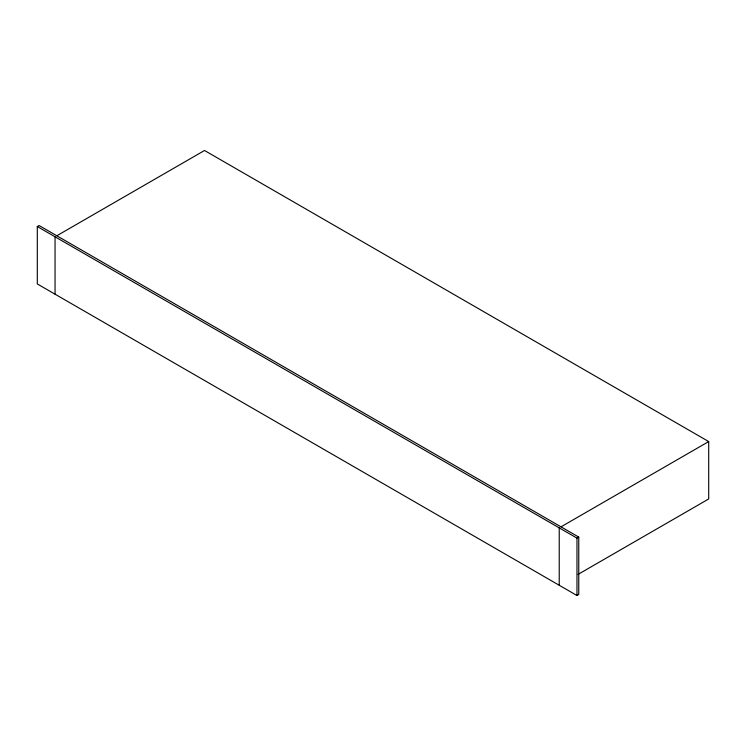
<?xml version="1.0" encoding="UTF-8"?>
<svg xmlns="http://www.w3.org/2000/svg" width="746" height="746" viewBox="0 0 746 746"><rect width="100%" height="100%" fill="white"/><g stroke="black" fill="none" stroke-linecap="round" stroke-linejoin="round"><path stroke-width="1.12" d="M37.3 226.532L39.072 225.516L578.756 537.092L578.756 594.487L576.975 595.513L37.3 283.937L37.3 226.532L576.975 538.118L578.756 537.092M56.827 235.764L204.525 150.487L708.7 441.567L708.7 498.962L578.085 574.373M561.001 526.844L708.7 441.567M576.975 538.118L576.975 595.513M559.22 527.87L559.22 585.265M55.055 236.79L55.055 294.185"/></g></svg>
